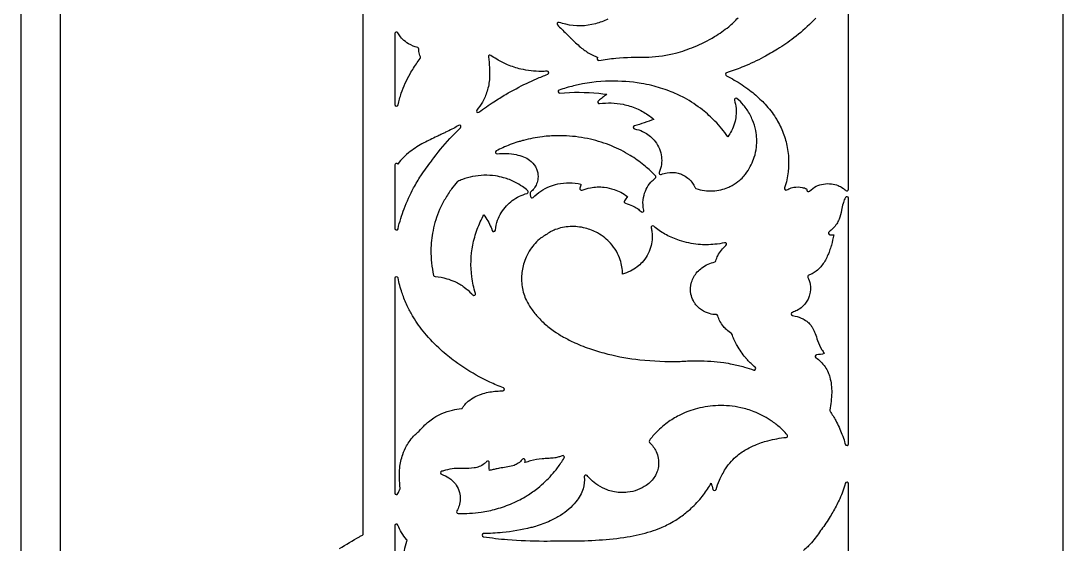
# Model space of a CAD drawing. Header units: millimetres. Extents: x 5940 to 9066, y 1327 to 3250.
# Drawn here: x 8406 to 9066, y 2553 to 2885 of the extents above; entities that cross this region are included whole.
import ezdxf

# ---------------------------------------------------------------- set-up
doc = ezdxf.new("R2010")
doc.units = ezdxf.units.MM
doc.layers.add('Default Layer', color=7, linetype='Continuous', lineweight=30)

msp = doc.modelspace()

# ---------------------------------------------------------------- linework, layer by layer
at = {"layer": 'Default Layer', "color": 18, "lineweight": 30, "true_color": 0x000000}
msp.add_lwpolyline([(8405.99, 3249.63), (8405.99, 1419.63), (8405.99, 1419.63), (9065.99, 1419.63), (9065.99, 1419.63), (9065.99, 3249.63), (9065.99, 3249.63), (8405.99, 3249.63)], dxfattribs=at)
for points in [[(8607.73, 2550.48, -0.01246), (8620.42, 2557.99), (8620.42, 2557.99, -0.002501), (8622.33, 2559.05), (8622.33, 2559.05, 0.273729), (8622.85, 2559.93), (8622.85, 2559.93), (8622.85, 3131.45), (8622.85, 3131.45, 0.414214), (8621.85, 3132.45), (8621.85, 3132.45), (8431.99, 3132.45), (8431.99, 3132.45, 0.414213), (8430.99, 3131.45), (8430.99, 3131.45), (8430.99, 1537.81)], [(8891.03, 2777.54, -0.015008), (8892.21, 2778.13), (8892.21, 2778.13, -0.062776), (8895.49, 2779.15), (8895.49, 2779.15, -0.093564), (8900.74, 2779.09), (8900.74, 2779.09, -0.052891), (8903.53, 2778.21), (8903.53, 2778.21, -0.006289), (8903.64, 2777.31), (8903.64, 2777.31, 0.627537), (8905.34, 2776.71), (8905.34, 2776.71, -0.081156), (8909.67, 2779.79), (8909.67, 2779.79, -0.071208), (8914.15, 2781.23), (8914.15, 2781.23, -0.075322), (8919.34, 2781.34), (8919.34, 2781.34, -0.062369), (8923.42, 2780.28), (8923.42, 2780.28, -0.053027), (8926.41, 2778.7), (8926.41, 2778.7, -0.037775), (8928.33, 2777.2), (8928.33, 2777.2, 0.650687), (8930, 2777.94), (8930, 2777.94), (8930, 2921.57)], [(8777.69, 2885.63, -0.045695), (8769.91, 2882.68), (8769.91, 2882.68, -0.128331), (8751.05, 2882.32), (8751.05, 2882.32, -0.022699), (8746.8, 2883.57), (8746.8, 2883.57, 0.352251), (8745.62, 2883.14), (8745.62, 2883.14, 0.352251), (8745.79, 2881.9), (8745.79, 2881.9, -0.00674), (8751.26, 2876.52), (8751.26, 2876.52, -0.001187), (8753.01, 2874.73), (8753.01, 2874.73, 0.00366), (8754.07, 2873.67), (8754.07, 2873.67, -0.017593), (8754.16, 2873.58), (8754.16, 2873.58, 0.01873), (8760.39, 2867.87), (8760.39, 2867.87, 0.045259), (8766.07, 2863.91), (8766.07, 2863.91, 0.036298), (8771.38, 2861.38), (8771.38, 2861.38, 0.363456), (8770.93, 2860.17), (8770.93, 2860.17, 0.363456), (8772.04, 2859.52), (8772.04, 2859.52, -0.016965), (8782.7, 2860.89), (8782.7, 2860.89, -0.030673), (8802.35, 2861.54), (8802.35, 2861.54, -0.002658), (8803.45, 2861.51), (8803.45, 2861.51, 0.04706), (8803.64, 2861.52), (8803.64, 2861.52, 0.047439), (8820.61, 2864.17), (8820.61, 2864.17, 0.034908), (8832.34, 2868.05), (8832.34, 2868.05, 0.039356), (8845.25, 2874.57), (8845.25, 2874.57, 0.031065), (8854.21, 2880.82), (8854.21, 2880.82, 0.046791), (8860.12, 2886.51)], [(8909.36, 2886.28, -0.010829), (8906.68, 2883.51), (8906.68, 2883.51, -0.031969), (8895.41, 2873.67), (8895.41, 2873.67, -0.02539), (8885.14, 2866.6), (8885.14, 2866.6, -0.016498), (8876.29, 2861.53), (8876.29, 2861.53, -0.024357), (8863.76, 2855.62), (8863.76, 2855.62, -0.017858), (8853.95, 2851.98), (8853.95, 2851.98, -0.002268), (8852.9, 2851.64), (8852.9, 2851.64, 0.30409), (8852.21, 2850.76), (8852.21, 2850.76, 0.30409), (8852.75, 2849.79), (8852.75, 2849.79, -0.027754), (8862.63, 2844.08), (8862.63, 2844.08, -0.017915), (8867.47, 2840.65), (8867.47, 2840.65, -0.031232), (8874.91, 2834.19), (8874.91, 2834.19, -0.015333), (8878.12, 2830.83), (8878.12, 2830.83, -0.024206), (8881.68, 2826.47), (8881.68, 2826.47, -0.022984), (8884.6, 2822.1), (8884.6, 2822.1, -0.043437), (8888.75, 2813.48), (8888.75, 2813.48, -0.044217), (8891.29, 2804.42), (8891.29, 2804.42, -0.09936), (8891.01, 2783.96), (8891.01, 2783.96, -0.025789), (8889.61, 2778.73), (8889.61, 2778.73, 0.306056), (8889.92, 2777.66), (8889.92, 2777.66, 0.306056), (8891.03, 2777.54)], [(8658.94, 2860.73, 0.27058), (8659.04, 2861.73), (8659.04, 2861.73, -0.076881), (8658.09, 2865.17), (8658.09, 2865.17, -0.031607), (8658.01, 2866.63), (8658.01, 2866.63, 0.345335), (8657.26, 2867.61), (8657.26, 2867.61, -0.071527), (8651.54, 2869.98), (8651.54, 2869.98, -0.062612), (8647.63, 2873.03), (8647.63, 2873.03, -0.048773), (8645.45, 2875.69), (8645.45, 2875.69, -0.020959), (8644.73, 2876.89), (8644.73, 2876.89, 0.342523), (8643.6, 2877.38), (8643.6, 2877.38, 0.342523), (8642.85, 2876.41), (8642.85, 2876.41), (8642.85, 2831.52), (8642.85, 2831.52, 0.381863), (8643.74, 2830.53), (8643.74, 2830.53, 0.381863), (8644.82, 2831.3), (8644.82, 2831.3, -0.026475), (8646.91, 2838.67), (8646.91, 2838.67, -0.046257), (8652.48, 2851.03), (8652.48, 2851.03, -0.027676), (8657.03, 2858.13), (8657.03, 2858.13), (8658.94, 2860.73)], [(8702.02, 2861.71, -0.054445), (8702.72, 2848.25), (8702.72, 2848.25, -0.062039), (8701.21, 2839.96), (8701.21, 2839.96, -0.053834), (8698.22, 2833.12), (8698.22, 2833.12, -0.043643), (8694.7, 2828.06), (8694.7, 2828.06, 0.381777), (8694.75, 2826.73), (8694.75, 2826.73, 0.381777), (8696.08, 2826.63), (8696.08, 2826.63, -0.018521), (8705.58, 2833.34), (8705.58, 2833.34, -0.012387), (8713.02, 2837.94), (8713.02, 2837.94, -0.020657), (8726.24, 2844.96), (8726.24, 2844.96, -0.009693), (8732.5, 2847.81), (8732.5, 2847.81, -0.011226), (8739.62, 2850.71), (8739.62, 2850.71, 0.371221), (8740.25, 2851.85), (8740.25, 2851.85, 0.371221), (8739.2, 2852.64), (8739.2, 2852.64, -0.015229), (8735.56, 2852.51), (8735.56, 2852.51, -0.059223), (8722.63, 2853.98), (8722.63, 2853.98, -0.042146), (8714.12, 2856.77), (8714.12, 2856.77, -0.034695), (8707.33, 2860.22), (8707.33, 2860.22, -0.020653), (8703.59, 2862.68), (8703.59, 2862.68, 0.667792), (8702.02, 2861.71)], [(8856.31, 2780.32, 0.052286), (8861.26, 2783.76), (8861.26, 2783.76, 0.034746), (8863.95, 2786.43), (8863.95, 2786.43, 0.027157), (8865.7, 2788.65), (8865.7, 2788.65, 0.038526), (8868.53, 2793.49), (8868.53, 2793.49, 0.036527), (8870.42, 2798.23), (8870.42, 2798.23, 0.047497), (8871.77, 2804.54), (8871.77, 2804.54, 0.078835), (8871.33, 2815.03), (8871.33, 2815.03, 0.04758), (8869.31, 2821.73), (8869.31, 2821.73, 0.025611), (8867.73, 2825.1), (8867.73, 2825.1, 0.053166), (8863.55, 2831.23), (8863.55, 2831.23, 0.03932), (8859.44, 2835.37), (8859.44, 2835.37, 0.332906), (8858.25, 2835.45), (8858.25, 2835.45, 0.332906), (8857.83, 2834.32), (8857.83, 2834.32, -0.049626), (8858.84, 2829.11), (8858.84, 2829.11, -0.09374), (8857.93, 2819.78), (8857.93, 2819.78, -0.050272), (8855.97, 2814.92), (8855.97, 2814.92, -0.039962), (8853.61, 2811.19), (8853.61, 2811.19, 0.041273), (8845.5, 2821.03), (8845.5, 2821.03, 0.032353), (8837.66, 2828.11), (8837.66, 2828.11, 0.043943), (8826.13, 2835.72), (8826.13, 2835.72, 0.031831), (8816.63, 2840.09), (8816.63, 2840.09, 0.034236), (8805.49, 2843.55), (8805.49, 2843.55, 0.016636), (8798.73, 2844.91), (8798.73, 2844.91, 0.046197), (8779.15, 2846.35), (8779.15, 2846.35, 0.055297), (8755.95, 2843.35), (8755.95, 2843.35, 0.023011), (8746.82, 2840.67), (8746.82, 2840.67, 0.38027), (8746.17, 2839.51), (8746.17, 2839.51, 0.38027), (8747.25, 2838.73), (8747.25, 2838.73, -0.049874), (8771.97, 2838.66), (8771.97, 2838.66, -0.010053), (8776.98, 2838.04), (8776.98, 2838.04), (8776.98, 2838.04), (8776.98, 2838.04, -0.009592), (8771.67, 2833.94), (8771.67, 2833.94, 0.342927), (8771.33, 2832.76), (8771.33, 2832.76, 0.342927), (8772.4, 2832.15), (8772.4, 2832.15, -0.084681), (8787.33, 2831.69), (8787.33, 2831.69, -0.052216), (8795.84, 2829.03), (8795.84, 2829.03, -0.046683), (8803.1, 2825.04), (8803.1, 2825.04, -0.027418), (8806.87, 2822.17), (8806.87, 2822.17, -0.020171), (8794.51, 2818.04), (8794.51, 2818.04, 0.347888), (8793.79, 2817.03), (8793.79, 2817.03, 0.347888), (8794.61, 2816.1), (8794.61, 2816.1, -0.060639), (8799.71, 2814.51), (8799.71, 2814.51, -0.045406), (8803.01, 2812.65), (8803.01, 2812.65, -0.050311), (8806.05, 2810.04), (8806.05, 2810.04, -0.060774), (8809.18, 2805.89), (8809.18, 2805.89, -0.066419), (8811.18, 2801.01), (8811.18, 2801.01, -0.132785), (8811.08, 2791.09), (8811.08, 2791.09, -0.034589), (8810.19, 2788.59), (8810.19, 2788.59, 0.307696), (8810.4, 2787.48), (8810.4, 2787.48, 0.307696), (8811.5, 2787.27), (8811.5, 2787.27, -0.059095), (8815.18, 2788.36), (8815.18, 2788.36, -0.105094), (8822.21, 2788.09), (8822.21, 2788.09, -0.045926), (8825, 2787.11), (8825, 2787.11, -0.063305), (8828.31, 2785.04), (8828.31, 2785.04, -0.056472), (8830.84, 2782.47), (8830.84, 2782.47, -0.054578), (8832.55, 2779.71), (8832.55, 2779.71, -0.01506), (8832.88, 2778.94), (8832.88, 2778.94, 0.2199), (8833.49, 2778.37), (8833.49, 2778.37, 0.048082), (8838.84, 2777.14), (8838.84, 2777.14, 0.090572), (8849.31, 2777.65), (8849.31, 2777.65, 0.040243), (8853.63, 2779.04), (8853.63, 2779.04, 0.027263), (8856.31, 2780.32)], [(8683.17, 2818.32, -0.017606), (8679.86, 2816.44), (8679.86, 2816.44, -0.004544), (8676.03, 2814.5), (8676.03, 2814.5, -0.002814), (8673.85, 2813.43), (8673.85, 2813.43, 0.046073), (8673.7, 2813.34), (8673.7, 2813.34, 0.046226), (8673.52, 2813.27), (8673.52, 2813.27, -0.000649), (8672, 2812.54), (8672, 2812.54, -0.001327), (8669.35, 2811.29), (8669.35, 2811.29, 0.007973), (8661.13, 2807.26), (8661.13, 2807.26, 0.046825), (8652.47, 2801.77), (8652.47, 2801.77, 0.031864), (8648.23, 2798.03), (8648.23, 2798.03, 0.032367), (8644.64, 2793.91), (8644.64, 2793.91, 0.32107), (8643.53, 2794.25), (8643.53, 2794.25, 0.32107), (8642.85, 2793.3), (8642.85, 2793.3), (8642.85, 2753.16), (8642.85, 2753.16, 0.380168), (8643.73, 2752.17), (8643.73, 2752.17, 0.380168), (8644.82, 2752.93), (8644.82, 2752.93, -0.030813), (8648.72, 2765.63), (8648.72, 2765.63, -0.034433), (8654.71, 2778.79), (8654.71, 2778.79, -0.020905), (8659.3, 2786.48), (8659.3, 2786.48, -0.026259), (8666.15, 2795.84), (8666.15, 2795.84, 0.06641), (8666.29, 2796.07), (8666.29, 2796.07, -0.035922), (8677.61, 2809.99), (8677.61, 2809.99, -0.016327), (8684.38, 2816.74), (8684.38, 2816.74, 0.385386), (8684.49, 2818.08), (8684.49, 2818.08, 0.385386), (8683.17, 2818.32)], [(8800.59, 2774.27, -0.064486), (8802.62, 2779.14), (8802.62, 2779.14, -0.067512), (8805.84, 2783.33), (8805.84, 2783.33, -0.030537), (8807.73, 2784.99), (8807.73, 2784.99, 0.445602), (8807.84, 2786.48), (8807.84, 2786.48, 0.004994), (8807.02, 2787.32), (8807.02, 2787.32, 0.026938), (8800.53, 2793.17), (8800.53, 2793.17, 0.031959), (8791.77, 2799.37), (8791.77, 2799.37, 0.040184), (8780.08, 2805.31), (8780.08, 2805.31, 0.040893), (8766.77, 2809.55), (8766.77, 2809.55, 0.044046), (8751.41, 2811.71), (8751.41, 2811.71, 0.013582), (8751.35, 2811.71), (8751.35, 2811.71, -0.009086), (8745.85, 2811.79), (8745.85, 2811.79, 0.059767), (8745.62, 2811.82), (8745.62, 2811.82, 0.026553), (8736.23, 2811.2), (8736.23, 2811.2, 0.034502), (8724.24, 2808.87), (8724.24, 2808.87, 0.006563), (8722.08, 2808.26), (8722.08, 2808.26), (8722.06, 2808.25), (8722.06, 2808.25, -0.001897), (8720.93, 2807.89), (8720.93, 2807.89, 0.047223), (8720.74, 2807.85), (8720.74, 2807.85, 0.030337), (8711.11, 2804.19), (8711.11, 2804.19, 0.01357), (8707.02, 2802.2), (8707.02, 2802.2, 0.362942), (8706.52, 2801.02), (8706.52, 2801.02, 0.362942), (8707.6, 2800.32), (8707.6, 2800.32, -0.082155), (8719.53, 2799.83), (8719.53, 2799.83, -0.034354), (8724.29, 2798.49), (8724.29, 2798.49, -0.074404), (8728.16, 2796.41), (8728.16, 2796.41, -0.102796), (8731.82, 2792.26), (8731.82, 2792.26, -0.056342), (8732.96, 2789.59), (8732.96, 2789.59, -0.099813), (8733.39, 2784.77), (8733.39, 2784.77, -0.07057), (8732.56, 2781.37), (8732.56, 2781.37, -0.06291), (8730.97, 2778.49), (8730.97, 2778.49, -0.057135), (8728.76, 2776.1), (8728.76, 2776.1, 0.246627), (8728.42, 2775.23), (8728.42, 2775.23, -0.004641), (8728.61, 2773.36), (8728.61, 2773.36, 0.638062), (8730.32, 2772.75), (8730.32, 2772.75, -0.051411), (8735.28, 2776.81), (8735.28, 2776.81, -0.048982), (8740.64, 2779.63), (8740.64, 2779.63, -0.04275), (8745.95, 2781.27), (8745.95, 2781.27, -0.109961), (8760.63, 2781.23), (8760.63, 2781.23, -0.014964), (8760.03, 2778.53), (8760.03, 2778.53, 0.613021), (8761.37, 2777.35), (8761.37, 2777.35, -0.047889), (8766.6, 2778.88), (8766.6, 2778.88, -0.075162), (8775.38, 2779.23), (8775.38, 2779.23, -0.051225), (8781.58, 2777.83), (8781.58, 2777.83, -0.039033), (8785.9, 2775.99), (8785.9, 2775.99, -0.043221), (8790.04, 2773.35), (8790.04, 2773.35, -0.022788), (8788.24, 2770.61), (8788.24, 2770.61, 0.53197), (8788.81, 2769.06), (8788.81, 2769.06, -0.051739), (8793.39, 2767.42), (8793.39, 2767.42, -0.038119), (8796.38, 2765.69), (8796.38, 2765.69, -0.036123), (8798.77, 2763.78), (8798.77, 2763.78, 0.329963), (8799.96, 2763.65), (8799.96, 2763.65, 0.329963), (8800.43, 2764.74), (8800.43, 2764.74, -0.043899), (8799.95, 2768.07), (8799.95, 2768.07, -0.080282), (8800.59, 2774.27)], [(8693.84, 2712, -0.041358), (8691.54, 2722.5), (8691.54, 2722.5, -0.081389), (8692.16, 2742.63), (8692.16, 2742.63, -0.040926), (8694.96, 2752.59), (8694.96, 2752.59, -0.038558), (8699.22, 2761.8), (8699.22, 2761.8, -0.050197), (8703.72, 2753.67), (8703.72, 2753.67, -0.006927), (8704.51, 2751.78), (8704.51, 2751.78, 0.348602), (8705.59, 2751.16), (8705.59, 2751.16, 0.348602), (8706.44, 2752.07), (8706.44, 2752.07, -0.062551), (8707.91, 2758.34), (8707.91, 2758.34, -0.048796), (8710.21, 2763.06), (8710.21, 2763.06, -0.049452), (8713.58, 2767.51), (8713.58, 2767.51, -0.045949), (8717.16, 2770.72), (8717.16, 2770.72, -0.047243), (8721.69, 2773.45), (8721.69, 2773.45, -0.044214), (8726.58, 2775.31), (8726.58, 2775.31, 0.598243), (8726.96, 2777.03), (8726.96, 2777.03, 0.027486), (8723.55, 2779.65), (8723.55, 2779.65, 0.033308), (8718.84, 2782.44), (8718.84, 2782.44, 0.048714), (8711.7, 2785.21), (8711.7, 2785.21, 0.033256), (8706.45, 2786.32), (8706.45, 2786.32, 0.085201), (8692.06, 2785.97), (8692.06, 2785.97, 0.040875), (8685.55, 2784.12), (8685.55, 2784.12, 0.019661), (8682.65, 2782.9), (8682.65, 2782.9, 0.106101), (8682.31, 2782.65), (8682.31, 2782.65, 0.019361), (8678.77, 2778.19), (8678.77, 2778.19, 0.027613), (8674.57, 2771.76), (8674.57, 2771.76, 0.027797), (8671.17, 2765.01), (8671.17, 2765.01, 0.052727), (8666.98, 2751.76), (8666.98, 2751.76, 0.047299), (8665.65, 2739.26), (8665.65, 2739.26, 0.060182), (8667.38, 2723.41), (8667.38, 2723.41, 0.329716), (8668.28, 2722.64), (8668.28, 2722.64, -0.052552), (8675.78, 2721.33), (8675.78, 2721.33, -0.03845), (8680.86, 2719.45), (8680.86, 2719.45, -0.051606), (8686.77, 2715.95), (8686.77, 2715.95, -0.044052), (8691.47, 2711.77), (8691.47, 2711.77, -0.007278), (8692.14, 2711.04), (8692.14, 2711.04, 0.352731), (8693.37, 2710.84), (8693.37, 2710.84, 0.352731), (8693.84, 2712)], [(8904.34, 2722.17, -0.070126), (8905.74, 2717.9), (8905.74, 2717.9, -0.11131), (8905.41, 2711.01), (8905.41, 2711.01, -0.042985), (8904.45, 2708.41), (8904.45, 2708.41, -0.052082), (8902.83, 2705.77), (8902.83, 2705.77, -0.047181), (8900.79, 2703.57), (8900.79, 2703.57, -0.059259), (8897.47, 2701.25), (8897.47, 2701.25, -0.047666), (8894.51, 2700), (8894.51, 2700, 0.339073), (8893.81, 2699.01), (8893.81, 2699.01, 0.339073), (8894.58, 2698.07), (8894.58, 2698.07, -0.002368), (8896.33, 2697.67), (8896.33, 2697.67, -0.058697), (8901.3, 2695.85), (8901.3, 2695.85, -0.059744), (8904.29, 2693.84), (8904.29, 2693.84, -0.054964), (8906.38, 2691.59), (8906.38, 2691.59, -0.040353), (8907.49, 2689.8), (8907.49, 2689.8, -0.026177), (8908.95, 2686.54), (8908.95, 2686.54, -0.011104), (8910.47, 2682.28), (8910.47, 2682.28, 0.054376), (8913.17, 2676.39), (8913.17, 2676.39, 0.004712), (8914.69, 2673.9), (8914.69, 2673.9, -0.038701), (8909.89, 2673.12), (8909.89, 2673.12, 0.319717), (8909.01, 2672.37), (8909.01, 2672.37, 0.319717), (8909.43, 2671.28), (8909.43, 2671.28, -0.05219), (8912.46, 2668.79), (8912.46, 2668.79, -0.046485), (8915.22, 2665.46), (8915.22, 2665.46, -0.045196), (8917.14, 2662), (8917.14, 2662, -0.037504), (8918.21, 2658.98), (8918.21, 2658.98, -0.073918), (8919.43, 2649.1), (8919.43, 2649.1, -0.040331), (8918.22, 2638.16), (8918.22, 2638.16, 0.203781), (8918.38, 2637.4), (8918.38, 2637.4, -0.030237), (8922.02, 2631.49), (8922.02, 2631.49, -0.031973), (8925.95, 2622.88), (8925.95, 2622.88, -0.017524), (8927.6, 2618.06), (8927.6, 2618.06, -0.007703), (8928.03, 2616.52), (8928.03, 2616.52, 0.376489), (8929.13, 2615.79), (8929.13, 2615.79, 0.376489), (8930, 2616.78), (8930, 2616.78), (8930, 2772.22), (8930, 2772.22, 0.343487), (8929.24, 2773.19), (8929.24, 2773.19, 0.343487), (8928.12, 2772.7), (8928.12, 2772.7, 0.013986), (8927.71, 2771.87), (8927.71, 2771.87, 0.040852), (8926.6, 2768.87), (8926.6, 2768.87, 0.027084), (8925.63, 2764.66), (8925.63, 2764.66, -0.048414), (8924.07, 2758.95), (8924.07, 2758.95, -0.051755), (8922.59, 2756.04), (8922.59, 2756.04, -0.052735), (8920.38, 2753.28), (8920.38, 2753.28, -0.033942), (8917.76, 2750.96), (8917.76, 2750.96, 0.315869), (8917.42, 2749.86), (8917.42, 2749.86, 0.315869), (8918.34, 2749.16), (8918.34, 2749.16, -0.017585), (8920.72, 2748.99), (8920.72, 2748.99, -0.019097), (8919.2, 2742.53), (8919.2, 2742.53, -0.003152), (8918.9, 2741.46), (8918.9, 2741.46, -0.041281), (8916.27, 2734.66), (8916.27, 2734.66, -0.061067), (8912.48, 2728.83), (8912.48, 2728.83, -0.057167), (8909.65, 2726.13), (8909.65, 2726.13, -0.042452), (8907.03, 2724.47), (8907.03, 2724.47, -0.036299), (8904.91, 2723.56), (8904.91, 2723.56, 0.449748), (8904.34, 2722.17)], [(8797.86, 2670.05, 0.030896), (8823.32, 2668.92), (8823.32, 2668.92, 0.017889), (8823.39, 2668.93), (8823.39, 2668.93, -0.020204), (8833.06, 2669.4), (8833.06, 2669.4, -0.0025), (8834.15, 2669.4), (8834.15, 2669.4, 0.011828), (8834.28, 2669.41), (8834.28, 2669.41, 0.012097), (8834.4, 2669.4), (8834.4, 2669.4, -0.035253), (8851.18, 2668.17), (8851.18, 2668.17, -0.011338), (8856.41, 2667.29), (8856.41, 2667.29, -0.022689), (8864.21, 2665.42), (8864.21, 2665.42, -0.01768), (8870.04, 2663.51), (8870.04, 2663.51, 0.367721), (8871.26, 2663.96), (8871.26, 2663.96, 0.367721), (8871.01, 2665.23), (8871.01, 2665.23, -0.031175), (8866.04, 2670.03), (8866.04, 2670.03, -0.008468), (8864.81, 2671.41), (8864.81, 2671.41, -0.043506), (8859.6, 2678.97), (8859.6, 2678.97, -0.035488), (8856.51, 2685.43), (8856.51, 2685.43, 0.349137), (8856.08, 2686.59), (8856.08, 2686.59, -0.046184), (8852.99, 2688.86), (8852.99, 2688.86, -0.038557), (8850.88, 2691.04), (8850.88, 2691.04, -0.054451), (8848.66, 2694.4), (8848.66, 2694.4, -0.052875), (8847.35, 2697.82), (8847.35, 2697.82, 0.332861), (8846.41, 2698.56), (8846.41, 2698.56, -0.061447), (8842.11, 2699.2), (8842.11, 2699.2, -0.081964), (8837.03, 2701.56), (8837.03, 2701.56, -0.044995), (8834.68, 2703.48), (8834.68, 2703.48, -0.038496), (8833.07, 2705.33), (8833.07, 2705.33, -0.037901), (8831.84, 2707.28), (8831.84, 2707.28, -0.070148), (8830.33, 2711.54), (8830.33, 2711.54, -0.123215), (8830.7, 2719.16), (8830.7, 2719.16, -0.05441), (8832.08, 2722.42), (8832.08, 2722.42, -0.055313), (8834.33, 2725.59), (8834.33, 2725.59, -0.052239), (8837.27, 2728.27), (8837.27, 2728.27, -0.055271), (8841.22, 2730.56), (8841.22, 2730.56, -0.049425), (8845.34, 2731.91), (8845.34, 2731.91, 0.278202), (8846.09, 2732.63), (8846.09, 2732.63, -0.048706), (8847.32, 2735.86), (8847.32, 2735.86, -0.056233), (8849.62, 2739.42), (8849.62, 2739.42, -0.050308), (8852.49, 2742.3), (8852.49, 2742.3, 0.347129), (8852.76, 2743.51), (8852.76, 2743.51, 0.347129), (8851.64, 2744.05), (8851.64, 2744.05, -0.029659), (8845.45, 2743.07), (8845.45, 2743.07, -0.04784), (8834.96, 2743.03), (8834.96, 2743.03, -0.056296), (8823.04, 2745.5), (8823.04, 2745.5, -0.043685), (8814.74, 2749.05), (8814.74, 2749.05, -0.04279), (8807.68, 2753.66), (8807.68, 2753.66, -0.014452), (8806.71, 2754.47), (8806.71, 2754.47, 0.331562), (8805.52, 2754.57), (8805.52, 2754.57, 0.331562), (8805.09, 2753.46), (8805.09, 2753.46, -0.032936), (8805.6, 2750.95), (8805.6, 2750.95, -0.109624), (8804.79, 2741.04), (8804.79, 2741.04, -0.057348), (8802.57, 2736.01), (8802.57, 2736.01, -0.054264), (8799.32, 2731.6), (8799.32, 2731.6, -0.043464), (8796.25, 2728.81), (8796.25, 2728.81, -0.049059), (8791.98, 2726.17), (8791.98, 2726.17, -0.048989), (8786.97, 2724.28), (8786.97, 2724.28, 0.08009), (8785.53, 2733.2), (8785.53, 2733.2, 0.050387), (8783.1, 2738.66), (8783.1, 2738.66, 0.055503), (8779.31, 2743.86), (8779.31, 2743.86, 0.039676), (8775.78, 2747.17), (8775.78, 2747.17, 0.042736), (8771.14, 2750.26), (8771.14, 2750.26, 0.064448), (8763.36, 2753.33), (8763.36, 2753.33, 0.036571), (8758.55, 2754.18), (8758.55, 2754.18, 0.075966), (8748.98, 2753.69), (8748.98, 2753.69, 0.037987), (8744.36, 2752.36), (8744.36, 2752.36, 0.023762), (8741.58, 2751.17), (8741.58, 2751.17, 0.046549), (8741.42, 2751.08), (8741.42, 2751.08, -0.032805), (8735.48, 2747.27), (8735.48, 2747.27, 0.047669), (8735.32, 2747.16), (8735.32, 2747.16, 0.035173), (8731.69, 2743.67), (8731.69, 2743.67, 0.03446), (8728.74, 2739.91), (8728.74, 2739.91, 0.043792), (8725.97, 2734.93), (8725.97, 2734.93, 0.03449), (8724.37, 2730.55), (8724.37, 2730.55, 0.065373), (8723.07, 2721.96), (8723.07, 2721.96, 0.069392), (8724.16, 2712.84), (8724.16, 2712.84, 0.035455), (8725.61, 2708.67), (8725.61, 2708.67, 0.041037), (8728.08, 2703.99), (8728.08, 2703.99, 0.038035), (8732.61, 2697.94), (8732.61, 2697.94, 0.017622), (8735.23, 2695.15), (8735.23, 2695.15, 0.032184), (8741.32, 2689.82), (8741.32, 2689.82, 0.017059), (8744.89, 2687.26), (8744.89, 2687.26, 0.01065), (8745.01, 2687.18), (8745.01, 2687.18, 0.021307), (8745.08, 2687.14), (8745.08, 2687.14, 0.031964), (8745.19, 2687.06), (8745.19, 2687.06, 0.007451), (8746.64, 2686.13), (8746.64, 2686.13, 0.013344), (8749.69, 2684.34), (8749.69, 2684.34, 0.019391), (8756.75, 2680.79), (8756.75, 2680.79, 0.027102), (8767.34, 2676.64), (8767.34, 2676.64, 0.018878), (8777.69, 2673.63), (8777.69, 2673.63, 0.034837), (8797.86, 2670.05)], [(8696.29, 2659.2, -0.035598), (8680.93, 2668.92), (8680.93, 2668.92, -0.023787), (8671.92, 2676.25), (8671.92, 2676.25, -0.037669), (8661.71, 2686.92), (8661.71, 2686.92, -0.033819), (8654.39, 2697.16), (8654.39, 2697.16, -0.024152), (8651.06, 2703.22), (8651.06, 2703.22, -0.030318), (8647.84, 2710.97), (8647.84, 2710.97, -0.001535), (8647.32, 2712.49), (8647.32, 2712.49, -0.029736), (8644.83, 2721.78), (8644.83, 2721.78, 0.384798), (8643.75, 2722.57), (8643.75, 2722.57, 0.384798), (8642.85, 2721.58), (8642.85, 2721.58), (8642.85, 2585.66), (8642.85, 2585.66, 0.36236), (8643.67, 2584.68), (8643.67, 2584.68, 0.36236), (8644.79, 2585.31), (8644.79, 2585.31, -0.038909), (8646.06, 2588.03), (8646.06, 2588.03, 0.162485), (8646.18, 2588.65), (8646.18, 2588.65, -0.053138), (8645.94, 2601.59), (8645.94, 2601.59, -0.061404), (8647.79, 2610.08), (8647.79, 2610.08, -0.041157), (8650.24, 2615.59), (8650.24, 2615.59, -0.036207), (8652.44, 2618.97), (8652.44, 2618.97, -0.039587), (8655.53, 2622.44), (8655.53, 2622.44, -0.026877), (8658.02, 2624.59), (8658.02, 2624.59, 0.060942), (8658.19, 2624.76), (8658.19, 2624.76, -0.032881), (8661.81, 2628.74), (8661.81, 2628.74, -0.018538), (8664.04, 2630.75), (8664.04, 2630.75, -0.031519), (8667.52, 2633.3), (8667.52, 2633.3, -0.039425), (8672.48, 2635.94), (8672.48, 2635.94, -0.048264), (8679.38, 2638.19), (8679.38, 2638.19, -0.031794), (8684.94, 2639.07), (8684.94, 2639.07, 0.250125), (8685.73, 2639.58), (8685.73, 2639.58, -0.035957), (8686.73, 2641.13), (8686.73, 2641.13, -0.04299), (8688.24, 2642.83), (8688.24, 2642.83, -0.056194), (8692.39, 2645.95), (8692.39, 2645.95, -0.045296), (8696.42, 2647.87), (8696.42, 2647.87, -0.017112), (8698.76, 2648.64), (8698.76, 2648.64, -0.055591), (8707.26, 2650.14), (8707.26, 2650.14, -0.012552), (8711.26, 2650.3), (8711.26, 2650.3, 0.36088), (8712.23, 2651.14), (8712.23, 2651.14, 0.36088), (8711.59, 2652.24), (8711.59, 2652.24, -0.020627), (8702.94, 2655.86), (8702.94, 2655.86, -0.01427), (8696.29, 2659.2)], [(8859.71, 2609.39, -0.04741), (8866.03, 2613.68), (8866.03, 2613.68, -0.025242), (8870.9, 2616.04), (8870.9, 2616.04, -0.038193), (8879, 2618.79), (8879, 2618.79, -0.036954), (8890.63, 2620.87), (8890.63, 2620.87, 0.609154), (8891.28, 2622.53), (8891.28, 2622.53, 0.035334), (8886.1, 2627.63), (8886.1, 2627.63, 0.032607), (8880.45, 2631.87), (8880.45, 2631.87, 0.052452), (8870.23, 2637.11), (8870.23, 2637.11, 0.038804), (8861.79, 2639.66), (8861.79, 2639.66, 0.060821), (8847.53, 2641), (8847.53, 2641, 0.056685), (8834.37, 2639.14), (8834.37, 2639.14, 0.050419), (8823.73, 2635.25), (8823.73, 2635.25, 0.040132), (8816.31, 2630.88), (8816.31, 2630.88, 0.044573), (8808.68, 2624.44), (8808.68, 2624.44, 0.034091), (8803.97, 2618.98), (8803.97, 2618.98, 0.386892), (8804.1, 2617.64), (8804.1, 2617.64, -0.050572), (8806.48, 2614.99), (8806.48, 2614.99, -0.052125), (8808.25, 2611.93), (8808.25, 2611.93, -0.061654), (8809.55, 2607.74), (8809.55, 2607.74, -0.078189), (8809.66, 2602.37), (8809.66, 2602.37, -0.056989), (8808.75, 2598.86), (8808.75, 2598.86, -0.045486), (8807.43, 2596.17), (8807.43, 2596.17, -0.054849), (8805.08, 2593.12), (8805.08, 2593.12, -0.052897), (8802, 2590.52), (8802, 2590.52, -0.059365), (8796.52, 2587.68), (8796.52, 2587.68, -0.058871), (8790.19, 2586.1), (8790.19, 2586.1, -0.086003), (8780.79, 2586.58), (8780.79, 2586.58, -0.033963), (8777.29, 2587.63), (8777.29, 2587.63, -0.053075), (8771.34, 2590.61), (8771.34, 2590.61, -0.048677), (8766.85, 2594.14), (8766.85, 2594.14, -0.031618), (8764.51, 2596.71), (8764.51, 2596.71, 0.334552), (8763.34, 2597), (8763.34, 2597, 0.334552), (8762.74, 2595.96), (8762.74, 2595.96, -0.105926), (8762.02, 2588.21), (8762.02, 2588.21, -0.057327), (8760.22, 2584.14), (8760.22, 2584.14, -0.035997), (8757.47, 2580.11), (8757.47, 2580.11, -0.044674), (8753.05, 2575.46), (8753.05, 2575.46, -0.043205), (8747.72, 2571.51), (8747.72, 2571.51, -0.029422), (8741.15, 2567.99), (8741.15, 2567.99, -0.037639), (8731.8, 2564.5), (8731.8, 2564.5, -0.009794), (8729, 2563.75), (8729, 2563.75, -0.037071), (8710.94, 2560.63), (8710.94, 2560.63, -0.011361), (8704.81, 2560.18), (8704.81, 2560.18, -0.009037), (8699.01, 2559.98), (8699.01, 2559.98, 0.389686), (8698.03, 2559.05), (8698.03, 2559.05, 0.389686), (8698.87, 2557.99), (8698.87, 2557.99, 0.018152), (8714.18, 2556.21), (8714.18, 2556.21, 0.020317), (8737.11, 2555.29), (8737.11, 2555.29, 0.000803), (8753.87, 2555.32), (8753.87, 2555.32, 0.015065), (8772.1, 2555.94), (8772.1, 2555.94, 0.022388), (8789.98, 2557.9), (8789.98, 2557.9, 0.03647), (8804.94, 2561.4), (8804.94, 2561.4, 0.023404), (8811.14, 2563.66), (8811.14, 2563.66, 0.031816), (8818.94, 2567.53), (8818.94, 2567.53, 0.030288), (8825.54, 2571.9), (8825.54, 2571.9, 0.028231), (8831.35, 2576.84), (8831.35, 2576.84, 0.03959), (8838.3, 2584.58), (8838.3, 2584.58, 0.034887), (8843.09, 2591.86), (8843.09, 2591.86, -0.028417), (8844.24, 2587.95), (8844.24, 2587.95, 0.339439), (8845.18, 2587.18), (8845.18, 2587.18, 0.339439), (8846.17, 2587.88), (8846.17, 2587.88, -0.030408), (8848.39, 2593.84), (8848.39, 2593.84, -0.037276), (8852.15, 2600.88), (8852.15, 2600.88, -0.043419), (8855.96, 2605.82), (8855.96, 2605.82, -0.034351), (8859.71, 2609.39)], [(8748.74, 2609.3, -0.034167), (8746.59, 2608.49), (8746.59, 2608.49, -0.037589), (8744.02, 2607.93), (8744.02, 2607.93, -0.018916), (8740.44, 2607.56), (8740.44, 2607.56, -0.004272), (8737.1, 2607.37), (8737.1, 2607.37, 0.004358), (8736.15, 2607.32), (8736.15, 2607.32, 0.054195), (8728.72, 2606.02), (8728.72, 2606.02, 0.009304), (8725.2, 2604.91), (8725.2, 2604.91, -0.008913), (8725.34, 2606.25), (8725.34, 2606.25, 0.336293), (8724.74, 2607.3), (8724.74, 2607.3, 0.336293), (8723.57, 2607), (8723.57, 2607, -0.017372), (8722.85, 2606.16), (8722.85, 2606.16, -0.072591), (8720.3, 2604.11), (8720.3, 2604.11, -0.059455), (8717.6, 2602.92), (8717.6, 2602.92, -0.041414), (8713.35, 2602), (8713.35, 2602, 0.01151), (8709.02, 2601.33), (8709.02, 2601.33, 0.007781), (8706.36, 2600.78), (8706.36, 2600.78, 0.002027), (8705.04, 2600.48), (8705.04, 2600.48, -0.002423), (8702.67, 2599.97), (8702.67, 2599.97), (8702.67, 2599.97), (8702.67, 2599.97, -0.040857), (8702.62, 2604.82), (8702.62, 2604.82, 0.315127), (8702.03, 2605.81), (8702.03, 2605.81, 0.315127), (8700.91, 2605.59), (8700.91, 2605.59, -0.031732), (8699.37, 2604.18), (8699.37, 2604.18, -0.072312), (8696.23, 2602.36), (8696.23, 2602.36, -0.061127), (8693.04, 2601.51), (8693.04, 2601.51, -0.046141), (8686.3, 2601.2), (8686.3, 2601.2, 0.033129), (8680.47, 2601.08), (8680.47, 2601.08, 0.042881), (8674.87, 2600.08), (8674.87, 2600.08, 0.002609), (8672.5, 2599.43), (8672.5, 2599.43, 0.326869), (8671.77, 2598.5), (8671.77, 2598.5, 0.326869), (8672.43, 2597.52), (8672.43, 2597.52, -0.060072), (8677, 2595.26), (8677, 2595.26, -0.044115), (8679.38, 2593.36), (8679.38, 2593.36, -0.054952), (8681.62, 2590.7), (8681.62, 2590.7, -0.082854), (8683.74, 2586), (8683.74, 2586, -0.143353), (8683.5, 2577.6), (8683.5, 2577.6, -0.058095), (8682, 2574.31), (8682, 2574.31, 0.571043), (8682.81, 2572.79), (8682.81, 2572.79, 0.045949), (8697.43, 2573.56), (8697.43, 2573.56, 0.031507), (8707.15, 2575.61), (8707.15, 2575.61, 0.034936), (8717.26, 2579.19), (8717.26, 2579.19, 0.035406), (8726.49, 2584.01), (8726.49, 2584.01, 0.029833), (8733.33, 2588.82), (8733.33, 2588.82, 0.021681), (8738, 2592.89), (8738, 2592.89, 0.040641), (8745.78, 2601.59), (8745.78, 2601.59, 0.027715), (8750.02, 2607.88), (8750.02, 2607.88, 0.32818), (8749.9, 2609.06), (8749.9, 2609.06, 0.32818), (8748.74, 2609.3)], [(8930, 2392.13), (8930, 2591.51), (8930, 2591.51, 0.374298), (8929.14, 2592.5), (8929.14, 2592.5, 0.374298), (8928.04, 2591.78), (8928.04, 2591.78, -0.035125), (8924.53, 2582.08), (8924.53, 2582.08, -0.014506), (8922.67, 2578.2), (8922.67, 2578.2, -0.019537), (8918.5, 2570.8), (8918.5, 2570.8, -0.022365), (8912.89, 2562.53), (8912.89, 2562.53, 0.050508), (8912.76, 2562.37), (8912.76, 2562.37, -0.003827), (8912.44, 2561.87)], [(8648.89, 2549.13, -0.068315), (8650.46, 2555.28), (8650.46, 2555.28, 0.285405), (8650.28, 2556.32), (8650.28, 2556.32, -0.090325), (8644.78, 2565.39), (8644.78, 2565.39, 0.361747), (8643.67, 2566.02), (8643.67, 2566.02, 0.361747), (8642.85, 2565.04), (8642.85, 2565.04), (8642.85, 2549.08)], [(8912.44, 2561.87, -0.036585), (8906.63, 2554.23), (8906.63, 2554.23, -0.031994), (8901.64, 2549.3)]]:
    msp.add_lwpolyline(points, format="xyb", dxfattribs=at)

doc.saveas('drawing.dxf')
